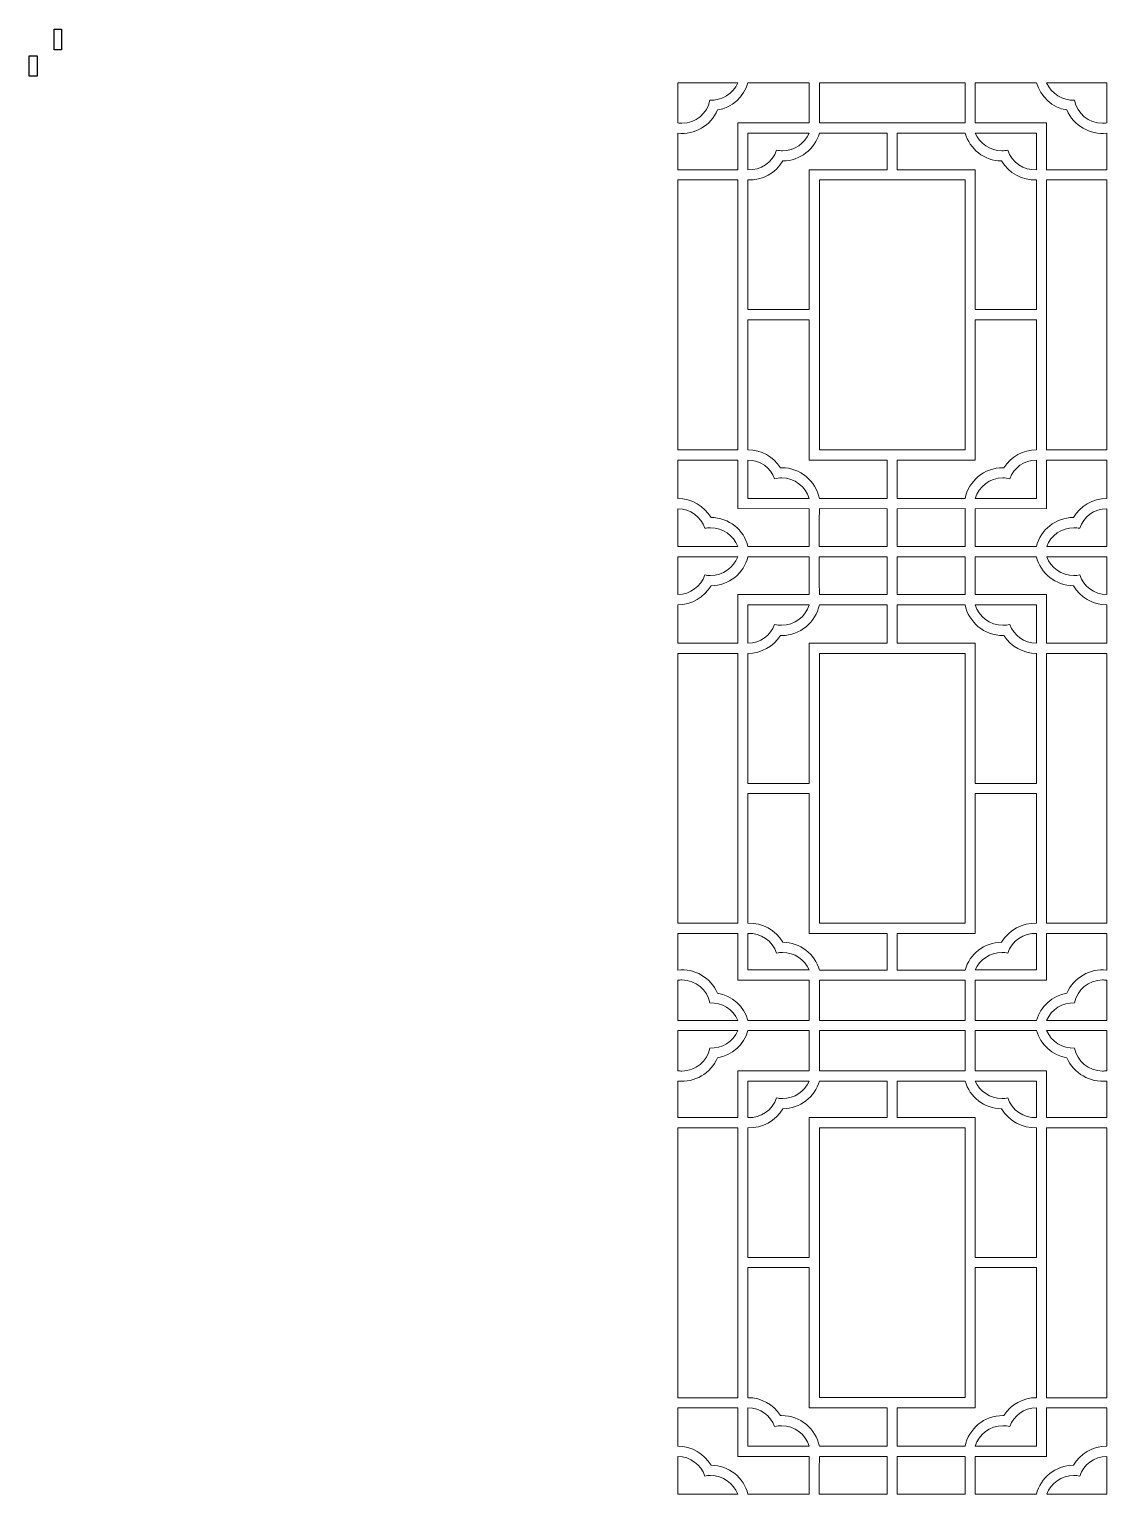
# Model space of a CAD drawing. Header units: centimetres. Extents: x 5 to 195, y -118 to 141.
import ezdxf

# ---------------------------------------------------------------- set-up
doc = ezdxf.new("R2010")
doc.units = ezdxf.units.CM
doc.header["$MEASUREMENT"] = 0
doc.header["$XCLIPFRAME"] = 0
doc.layers.add('layer 1', color=7, linetype='Continuous')
picture_1 = doc.add_image_def('image1.jpg', size_in_pixel=(2540, 5081))
picture_2 = doc.add_image_def('image2.jpg', size_in_pixel=(7114, 18707))

msp = doc.modelspace()

# ---------------------------------------------------------------- linework, layer by layer
at = {"layer": 'layer 1', "color": 231, "lineweight": 9}
for points, knots in [([(119.45046, 124.13424), (119.69431, 124.09766), (119.94393, 124.07873), (120.19794, 124.07873), (120.19794, 124.07873), (122.63554, 124.07873), (124.6663, 125.824), (125.10855, 128.13286), (125.10855, 128.13286), (127.19804, 128.03456), (129.22141, 129.26434), (130.0303, 131.20965), (130.0303, 131.20965), (130.0303, 131.20965), (119.44783, 131.21158), (119.44783, 131.21158), (119.44783, 131.21158), (119.44783, 131.21158), (119.45046, 124.13424), (119.45046, 124.13424)], [0, 0, 0, 0, 0.166666667, 0.166666667, 0.166666667, 0.166666667, 0.333333333, 0.333333333, 0.333333333, 0.333333333, 0.5, 0.5, 0.5, 0.5, 0.666666667, 0.666666667, 0.666666667, 0.666666667, 1, 1, 1, 1]), ([(142.61054, 124.12707), (142.61054, 124.12707), (130.02979, 124.12573), (130.02979, 124.12573), (130.02979, 124.12573), (130.02979, 124.12573), (130.03059, 115.88565), (130.03059, 115.88565), (130.03059, 115.88565), (130.03059, 115.88565), (119.45043, 115.88566), (119.45043, 115.88566), (119.45043, 115.88566), (119.45043, 115.88566), (119.451, 122.32632), (119.451, 122.32632), (119.451, 122.32632), (122.41106, 122.00244), (125.28154, 123.65663), (126.45718, 126.41735), (126.45718, 126.41735), (129.04826, 126.84263), (131.10375, 128.73353), (131.83062, 131.20991), (131.83062, 131.20991), (131.83062, 131.20991), (142.61053, 131.20924), (142.61053, 131.20924), (142.61053, 131.20924), (142.61053, 131.20924), (142.61054, 124.12707), (142.61054, 124.12707)], [0, 0, 0, 0, 0.111111111, 0.111111111, 0.111111111, 0.111111111, 0.222222222, 0.222222222, 0.222222222, 0.222222222, 0.333333333, 0.333333333, 0.333333333, 0.333333333, 0.444444444, 0.444444444, 0.444444444, 0.444444444, 0.555555556, 0.555555556, 0.555555556, 0.555555556, 0.666666667, 0.666666667, 0.666666667, 0.666666667, 0.777777778, 0.777777778, 0.777777778, 0.777777778, 1, 1, 1, 1]), ([(170.09879, 131.20937), (170.09879, 131.20937), (144.41049, 131.20959), (144.41049, 131.20959), (144.41049, 131.20959), (144.41049, 131.20959), (144.41049, 124.12707), (144.41049, 124.12707), (144.41049, 124.12707), (144.41049, 124.12707), (170.09879, 124.12707), (170.09879, 124.12707), (170.09879, 124.12707), (170.09879, 124.12707), (170.09879, 131.20937), (170.09879, 131.20937)], [0, 0, 0, 0, 0.2, 0.2, 0.2, 0.2, 0.4, 0.4, 0.4, 0.4, 0.6, 0.6, 0.6, 0.6, 1, 1, 1, 1]), ([(171.89874, 124.12707), (171.89874, 124.12707), (184.47949, 124.12573), (184.47949, 124.12573), (184.47949, 124.12573), (184.47949, 124.12573), (184.47869, 115.88565), (184.47869, 115.88565), (184.47869, 115.88565), (184.47869, 115.88565), (195.05885, 115.88566), (195.05885, 115.88566), (195.05885, 115.88566), (195.05885, 115.88566), (195.05828, 122.32632), (195.05828, 122.32632), (195.05828, 122.32632), (192.09822, 122.00244), (189.22774, 123.65663), (188.0521, 126.41735), (188.0521, 126.41735), (185.46102, 126.84263), (183.40553, 128.73353), (182.67866, 131.20991), (182.67866, 131.20991), (182.67866, 131.20991), (171.89875, 131.20924), (171.89875, 131.20924), (171.89875, 131.20924), (171.89875, 131.20924), (171.89874, 124.12707), (171.89874, 124.12707)], [0, 0, 0, 0, 0.111111111, 0.111111111, 0.111111111, 0.111111111, 0.222222222, 0.222222222, 0.222222222, 0.222222222, 0.333333333, 0.333333333, 0.333333333, 0.333333333, 0.444444444, 0.444444444, 0.444444444, 0.444444444, 0.555555556, 0.555555556, 0.555555556, 0.555555556, 0.666666667, 0.666666667, 0.666666667, 0.666666667, 0.777777778, 0.777777778, 0.777777778, 0.777777778, 1, 1, 1, 1]), ([(195.05882, 124.13424), (194.81497, 124.09766), (194.56535, 124.07873), (194.31134, 124.07873), (194.31134, 124.07873), (191.87374, 124.07873), (189.84298, 125.824), (189.40073, 128.13286), (189.40073, 128.13286), (187.31124, 128.03456), (185.28787, 129.26434), (184.47898, 131.20965), (184.47898, 131.20965), (184.47898, 131.20965), (195.06145, 131.21158), (195.06145, 131.21158), (195.06145, 131.21158), (195.06145, 131.21158), (195.05882, 124.13424), (195.05882, 124.13424)], [0, 0, 0, 0, 0.166666667, 0.166666667, 0.166666667, 0.166666667, 0.333333333, 0.333333333, 0.333333333, 0.333333333, 0.5, 0.5, 0.5, 0.5, 0.666666667, 0.666666667, 0.666666667, 0.666666667, 1, 1, 1, 1]), ([(156.35568, 122.32604), (156.35568, 122.32604), (144.4106, 122.32604), (144.4106, 122.32604), (144.4106, 122.32604), (143.59129, 119.52058), (141.05016, 117.465), (137.98733, 117.43543), (137.98733, 117.43543), (136.71436, 115.27281), (134.33584, 113.97828), (131.82975, 114.08568), (131.82975, 114.08568), (131.82975, 114.08568), (131.8298, 91.22747), (131.8298, 91.22747), (131.8298, 91.22747), (131.8298, 91.22747), (142.61051, 91.22743), (142.61051, 91.22743), (142.61051, 91.22743), (142.61051, 91.22743), (142.61065, 115.88581), (142.61065, 115.88581), (142.61065, 115.88581), (142.61065, 115.88581), (156.35555, 115.88567), (156.35555, 115.88567), (156.35555, 115.88567), (156.35555, 115.88567), (156.35568, 122.32604), (156.35568, 122.32604)], [0, 0, 0, 0, 0.111111111, 0.111111111, 0.111111111, 0.111111111, 0.222222222, 0.222222222, 0.222222222, 0.222222222, 0.333333333, 0.333333333, 0.333333333, 0.333333333, 0.444444444, 0.444444444, 0.444444444, 0.444444444, 0.555555556, 0.555555556, 0.555555556, 0.555555556, 0.666666667, 0.666666667, 0.666666667, 0.666666667, 0.777777778, 0.777777778, 0.777777778, 0.777777778, 1, 1, 1, 1]), ([(136.88241, 119.34302), (137.21727, 119.27229), (137.56449, 119.23508), (137.92036, 119.23508), (137.92036, 119.23508), (140.00525, 119.23508), (141.86032, 120.51148), (142.61059, 122.32562), (142.61059, 122.32562), (142.61059, 122.32562), (131.82977, 122.32564), (131.82977, 122.32564), (131.82977, 122.32564), (131.82977, 122.32564), (131.82979, 115.88567), (131.82979, 115.88567), (131.82979, 115.88567), (134.08965, 115.75442), (136.1856, 117.18337), (136.88241, 119.34302)], [0, 0, 0, 0, 0.166666667, 0.166666667, 0.166666667, 0.166666667, 0.333333333, 0.333333333, 0.333333333, 0.333333333, 0.5, 0.5, 0.5, 0.5, 0.666666667, 0.666666667, 0.666666667, 0.666666667, 1, 1, 1, 1]), ([(158.1536, 122.32604), (158.1536, 122.32604), (170.09868, 122.32604), (170.09868, 122.32604), (170.09868, 122.32604), (170.91799, 119.52058), (173.45912, 117.465), (176.52195, 117.43543), (176.52195, 117.43543), (177.79492, 115.27281), (180.17344, 113.97828), (182.67953, 114.08568), (182.67953, 114.08568), (182.67953, 114.08568), (182.67948, 91.22747), (182.67948, 91.22747), (182.67948, 91.22747), (182.67948, 91.22747), (171.89877, 91.22743), (171.89877, 91.22743), (171.89877, 91.22743), (171.89877, 91.22743), (171.89863, 115.88581), (171.89863, 115.88581), (171.89863, 115.88581), (171.89863, 115.88581), (158.15373, 115.88567), (158.15373, 115.88567), (158.15373, 115.88567), (158.15373, 115.88567), (158.1536, 122.32604), (158.1536, 122.32604)], [0, 0, 0, 0, 0.111111111, 0.111111111, 0.111111111, 0.111111111, 0.222222222, 0.222222222, 0.222222222, 0.222222222, 0.333333333, 0.333333333, 0.333333333, 0.333333333, 0.444444444, 0.444444444, 0.444444444, 0.444444444, 0.555555556, 0.555555556, 0.555555556, 0.555555556, 0.666666667, 0.666666667, 0.666666667, 0.666666667, 0.777777778, 0.777777778, 0.777777778, 0.777777778, 1, 1, 1, 1]), ([(177.62687, 119.34302), (177.29201, 119.27229), (176.94479, 119.23508), (176.58892, 119.23508), (176.58892, 119.23508), (174.50403, 119.23508), (172.64896, 120.51148), (171.89869, 122.32562), (171.89869, 122.32562), (171.89869, 122.32562), (182.67951, 122.32564), (182.67951, 122.32564), (182.67951, 122.32564), (182.67951, 122.32564), (182.67949, 115.88567), (182.67949, 115.88567), (182.67949, 115.88567), (180.41963, 115.75442), (178.32368, 117.18337), (177.62687, 119.34302)], [0, 0, 0, 0, 0.166666667, 0.166666667, 0.166666667, 0.166666667, 0.333333333, 0.333333333, 0.333333333, 0.333333333, 0.5, 0.5, 0.5, 0.5, 0.666666667, 0.666666667, 0.666666667, 0.666666667, 1, 1, 1, 1]), ([(119.45043, 114.08568), (119.45043, 114.08568), (119.45, 66.50892), (119.45, 66.50892), (119.45, 66.50892), (119.45, 66.50892), (130.03059, 66.50892), (130.03059, 66.50892), (130.03059, 66.50892), (130.03059, 66.50892), (130.03059, 114.08567), (130.03059, 114.08567), (130.03059, 114.08567), (130.03059, 114.08567), (119.45043, 114.08568), (119.45043, 114.08568)], [0, 0, 0, 0, 0.2, 0.2, 0.2, 0.2, 0.4, 0.4, 0.4, 0.4, 0.6, 0.6, 0.6, 0.6, 1, 1, 1, 1]), ([(170.0984, 66.50992), (170.0984, 66.50992), (170.0984, 114.08563), (170.0984, 114.08563), (170.0984, 114.08563), (170.0984, 114.08563), (144.41088, 114.08563), (144.41088, 114.08563), (144.41088, 114.08563), (144.41088, 114.08563), (144.41088, 66.50992), (144.41088, 66.50992), (144.41088, 66.50992), (144.41088, 66.50992), (170.0984, 66.50992), (170.0984, 66.50992)], [0, 0, 0, 0, 0.2, 0.2, 0.2, 0.2, 0.4, 0.4, 0.4, 0.4, 0.6, 0.6, 0.6, 0.6, 1, 1, 1, 1]), ([(195.05885, 114.08568), (195.05885, 114.08568), (195.05928, 66.50892), (195.05928, 66.50892), (195.05928, 66.50892), (195.05928, 66.50892), (184.47869, 66.50892), (184.47869, 66.50892), (184.47869, 66.50892), (184.47869, 66.50892), (184.47869, 114.08567), (184.47869, 114.08567), (184.47869, 114.08567), (184.47869, 114.08567), (195.05885, 114.08568), (195.05885, 114.08568)], [0, 0, 0, 0, 0.2, 0.2, 0.2, 0.2, 0.4, 0.4, 0.4, 0.4, 0.6, 0.6, 0.6, 0.6, 1, 1, 1, 1]), ([(156.35577, 57.93885), (156.35577, 57.93885), (144.41058, 57.93931), (144.41058, 57.93931), (144.41058, 57.93931), (143.77331, 61.03366), (141.03594, 63.36062), (137.75322, 63.36062), (137.75322, 63.36062), (137.69197, 63.36062), (137.6309, 63.3598), (137.57001, 63.35819), (137.57001, 63.35819), (136.30704, 65.34346), (134.18362, 66.50866), (131.82846, 66.50866), (131.82846, 66.50866), (131.82846, 66.50866), (131.82967, 89.42752), (131.82967, 89.42752), (131.82967, 89.42752), (131.82967, 89.42752), (142.61051, 89.42745), (142.61051, 89.42745), (142.61051, 89.42745), (142.61051, 89.42745), (142.61051, 64.70866), (142.61051, 64.70866), (142.61051, 64.70866), (142.61051, 64.70866), (156.3555, 64.70864), (156.3555, 64.70864), (156.3555, 64.70864), (156.3555, 64.70864), (156.35577, 57.93885), (156.35577, 57.93885)], [0, 0, 0, 0, 0.1, 0.1, 0.1, 0.1, 0.2, 0.2, 0.2, 0.2, 0.3, 0.3, 0.3, 0.3, 0.4, 0.4, 0.4, 0.4, 0.5, 0.5, 0.5, 0.5, 0.6, 0.6, 0.6, 0.6, 0.7, 0.7, 0.7, 0.7, 0.8, 0.8, 0.8, 0.8, 1, 1, 1, 1]), ([(158.15351, 57.93885), (158.15351, 57.93885), (170.0987, 57.93931), (170.0987, 57.93931), (170.0987, 57.93931), (170.73597, 61.03366), (173.47334, 63.36062), (176.75606, 63.36062), (176.75606, 63.36062), (176.81731, 63.36062), (176.87838, 63.3598), (176.93927, 63.35819), (176.93927, 63.35819), (178.20224, 65.34346), (180.32566, 66.50866), (182.68082, 66.50866), (182.68082, 66.50866), (182.68082, 66.50866), (182.67961, 89.42752), (182.67961, 89.42752), (182.67961, 89.42752), (182.67961, 89.42752), (171.89877, 89.42745), (171.89877, 89.42745), (171.89877, 89.42745), (171.89877, 89.42745), (171.89877, 64.70866), (171.89877, 64.70866), (171.89877, 64.70866), (171.89877, 64.70866), (158.15378, 64.70864), (158.15378, 64.70864), (158.15378, 64.70864), (158.15378, 64.70864), (158.15351, 57.93885), (158.15351, 57.93885)], [0, 0, 0, 0, 0.1, 0.1, 0.1, 0.1, 0.2, 0.2, 0.2, 0.2, 0.3, 0.3, 0.3, 0.3, 0.4, 0.4, 0.4, 0.4, 0.5, 0.5, 0.5, 0.5, 0.6, 0.6, 0.6, 0.6, 0.7, 0.7, 0.7, 0.7, 0.8, 0.8, 0.8, 0.8, 1, 1, 1, 1]), ([(125.31221, 54.58791), (128.47906, 54.54363), (131.12323, 52.43647), (131.82981, 49.47519), (131.82981, 49.47519), (131.82981, 49.47519), (142.61027, 49.4748), (142.61027, 49.4748), (142.61027, 49.4748), (142.61027, 49.4748), (142.61058, 56.13953), (142.61058, 56.13953), (142.61058, 56.13953), (142.61058, 56.13953), (130.03059, 56.1433), (130.03059, 56.1433), (130.03059, 56.1433), (130.03059, 56.1433), (130.03059, 64.71013), (130.03059, 64.71013), (130.03059, 64.71013), (130.03059, 64.71013), (119.45046, 64.71013), (119.45046, 64.71013), (119.45046, 64.71013), (119.45046, 64.71013), (119.45, 57.94038), (119.45, 57.94038), (119.45, 57.94038), (121.9468, 57.94038), (124.12968, 56.59413), (125.31221, 54.58791)], [0, 0, 0, 0, 0.111111111, 0.111111111, 0.111111111, 0.111111111, 0.222222222, 0.222222222, 0.222222222, 0.222222222, 0.333333333, 0.333333333, 0.333333333, 0.333333333, 0.444444444, 0.444444444, 0.444444444, 0.444444444, 0.555555556, 0.555555556, 0.555555556, 0.555555556, 0.666666667, 0.666666667, 0.666666667, 0.666666667, 0.777777778, 0.777777778, 0.777777778, 0.777777778, 1, 1, 1, 1]), ([(131.82846, 57.93884), (131.82846, 57.93884), (142.61055, 57.93931), (142.61055, 57.93931), (142.61055, 57.93931), (142.012, 60.03023), (140.03614, 61.56062), (137.75322, 61.56062), (137.75322, 61.56062), (137.33234, 61.56062), (136.92359, 61.50858), (136.53304, 61.4106), (136.53304, 61.4106), (135.83809, 63.33671), (133.99383, 64.71374), (131.82846, 64.71374), (131.82846, 64.71374), (131.82846, 64.71374), (131.82846, 57.93884), (131.82846, 57.93884)], [0, 0, 0, 0, 0.166666667, 0.166666667, 0.166666667, 0.166666667, 0.333333333, 0.333333333, 0.333333333, 0.333333333, 0.5, 0.5, 0.5, 0.5, 0.666666667, 0.666666667, 0.666666667, 0.666666667, 1, 1, 1, 1]), ([(189.19707, 54.58791), (186.03022, 54.54363), (183.38605, 52.43647), (182.67947, 49.47519), (182.67947, 49.47519), (182.67947, 49.47519), (171.89901, 49.4748), (171.89901, 49.4748), (171.89901, 49.4748), (171.89901, 49.4748), (171.8987, 56.13953), (171.8987, 56.13953), (171.8987, 56.13953), (171.8987, 56.13953), (184.47869, 56.1433), (184.47869, 56.1433), (184.47869, 56.1433), (184.47869, 56.1433), (184.47869, 64.71013), (184.47869, 64.71013), (184.47869, 64.71013), (184.47869, 64.71013), (195.05882, 64.71013), (195.05882, 64.71013), (195.05882, 64.71013), (195.05882, 64.71013), (195.05928, 57.94038), (195.05928, 57.94038), (195.05928, 57.94038), (192.56248, 57.94038), (190.3796, 56.59413), (189.19707, 54.58791)], [0, 0, 0, 0, 0.111111111, 0.111111111, 0.111111111, 0.111111111, 0.222222222, 0.222222222, 0.222222222, 0.222222222, 0.333333333, 0.333333333, 0.333333333, 0.333333333, 0.444444444, 0.444444444, 0.444444444, 0.444444444, 0.555555556, 0.555555556, 0.555555556, 0.555555556, 0.666666667, 0.666666667, 0.666666667, 0.666666667, 0.777777778, 0.777777778, 0.777777778, 0.777777778, 1, 1, 1, 1]), ([(182.68082, 57.93884), (182.68082, 57.93884), (171.89873, 57.93931), (171.89873, 57.93931), (171.89873, 57.93931), (172.49728, 60.03023), (174.47314, 61.56062), (176.75606, 61.56062), (176.75606, 61.56062), (177.17694, 61.56062), (177.58569, 61.50858), (177.97624, 61.4106), (177.97624, 61.4106), (178.67119, 63.33671), (180.51545, 64.71374), (182.68082, 64.71374), (182.68082, 64.71374), (182.68082, 64.71374), (182.68082, 57.93884), (182.68082, 57.93884)], [0, 0, 0, 0, 0.166666667, 0.166666667, 0.166666667, 0.166666667, 0.333333333, 0.333333333, 0.333333333, 0.333333333, 0.5, 0.5, 0.5, 0.5, 0.666666667, 0.666666667, 0.666666667, 0.666666667, 1, 1, 1, 1]), ([(124.20619, 52.68667), (123.55477, 54.69106), (121.6713, 56.14038), (119.45, 56.14038), (119.45, 56.14038), (119.45, 56.14038), (119.45043, 49.47448), (119.45043, 49.47448), (119.45043, 49.47448), (119.45043, 49.47448), (130.02762, 49.47636), (130.02762, 49.47636), (130.02762, 49.47636), (129.33992, 51.41606), (127.39032, 52.78859), (125.21525, 52.78859), (125.21525, 52.78859), (124.86962, 52.78859), (124.53212, 52.75348), (124.20619, 52.68667)], [0, 0, 0, 0, 0.166666667, 0.166666667, 0.166666667, 0.166666667, 0.333333333, 0.333333333, 0.333333333, 0.333333333, 0.5, 0.5, 0.5, 0.5, 0.666666667, 0.666666667, 0.666666667, 0.666666667, 1, 1, 1, 1]), ([(156.35576, 49.47551), (156.35576, 49.47551), (156.35579, 56.14016), (156.35579, 56.14016), (156.35579, 56.14016), (156.35579, 56.14016), (144.41059, 56.1433), (144.41059, 56.1433), (144.41059, 56.1433), (144.37822, 49.40616), (144.39427, 49.47551), (144.39427, 49.47551), (144.39427, 49.47551), (144.39427, 49.47551), (156.35576, 49.47551), (156.35576, 49.47551)], [0, 0, 0, 0, 0.2, 0.2, 0.2, 0.2, 0.4, 0.4, 0.4, 0.4, 0.6, 0.6, 0.6, 0.6, 1, 1, 1, 1]), ([(158.15339, 56.14016), (158.15339, 56.14016), (170.09869, 56.1433), (170.09869, 56.1433), (170.09869, 56.1433), (170.13106, 49.40616), (170.11501, 49.47551), (170.11501, 49.47551), (170.11501, 49.47551), (170.11501, 49.47551), (158.15312, 49.47551), (158.15312, 49.47551), (158.15312, 49.47551), (158.15312, 49.47551), (158.15339, 56.14016), (158.15339, 56.14016)], [0, 0, 0, 0, 0.2, 0.2, 0.2, 0.2, 0.4, 0.4, 0.4, 0.4, 0.6, 0.6, 0.6, 0.6, 1, 1, 1, 1]), ([(190.30309, 52.68667), (190.95451, 54.69106), (192.83798, 56.14038), (195.05928, 56.14038), (195.05928, 56.14038), (195.05928, 56.14038), (195.05885, 49.47448), (195.05885, 49.47448), (195.05885, 49.47448), (195.05885, 49.47448), (184.48166, 49.47636), (184.48166, 49.47636), (184.48166, 49.47636), (185.16936, 51.41606), (187.11896, 52.78859), (189.29403, 52.78859), (189.29403, 52.78859), (189.63966, 52.78859), (189.97716, 52.75348), (190.30309, 52.68667)], [0, 0, 0, 0, 0.166666667, 0.166666667, 0.166666667, 0.166666667, 0.333333333, 0.333333333, 0.333333333, 0.333333333, 0.5, 0.5, 0.5, 0.5, 0.666666667, 0.666666667, 0.666666667, 0.666666667, 1, 1, 1, 1]), ([(124.20619, 44.4607), (123.55477, 42.45631), (121.6713, 41.00699), (119.45, 41.00699), (119.45, 41.00699), (119.45, 41.00699), (119.45043, 47.67289), (119.45043, 47.67289), (119.45043, 47.67289), (119.45043, 47.67289), (130.02762, 47.67101), (130.02762, 47.67101), (130.02762, 47.67101), (129.33992, 45.73131), (127.39032, 44.35878), (125.21525, 44.35878), (125.21525, 44.35878), (124.86962, 44.35878), (124.53212, 44.39389), (124.20619, 44.4607)], [0, 0, 0, 0, 0.166666667, 0.166666667, 0.166666667, 0.166666667, 0.333333333, 0.333333333, 0.333333333, 0.333333333, 0.5, 0.5, 0.5, 0.5, 0.666666667, 0.666666667, 0.666666667, 0.666666667, 1, 1, 1, 1]), ([(125.31221, 42.55946), (128.47906, 42.60374), (131.12323, 44.7109), (131.82981, 47.67218), (131.82981, 47.67218), (131.82981, 47.67218), (142.61027, 47.67257), (142.61027, 47.67257), (142.61027, 47.67257), (142.61027, 47.67257), (142.61058, 41.00784), (142.61058, 41.00784), (142.61058, 41.00784), (142.61058, 41.00784), (130.03059, 41.00407), (130.03059, 41.00407), (130.03059, 41.00407), (130.03059, 41.00407), (130.03059, 32.43724), (130.03059, 32.43724), (130.03059, 32.43724), (130.03059, 32.43724), (119.45046, 32.43724), (119.45046, 32.43724), (119.45046, 32.43724), (119.45046, 32.43724), (119.45, 39.20699), (119.45, 39.20699), (119.45, 39.20699), (121.9468, 39.20699), (124.12968, 40.55324), (125.31221, 42.55946)], [0, 0, 0, 0, 0.111111111, 0.111111111, 0.111111111, 0.111111111, 0.222222222, 0.222222222, 0.222222222, 0.222222222, 0.333333333, 0.333333333, 0.333333333, 0.333333333, 0.444444444, 0.444444444, 0.444444444, 0.444444444, 0.555555556, 0.555555556, 0.555555556, 0.555555556, 0.666666667, 0.666666667, 0.666666667, 0.666666667, 0.777777778, 0.777777778, 0.777777778, 0.777777778, 1, 1, 1, 1]), ([(156.35589, 41.00721), (156.35589, 41.00721), (144.41059, 41.00407), (144.41059, 41.00407), (144.41059, 41.00407), (144.37822, 47.74121), (144.39427, 47.67186), (144.39427, 47.67186), (144.39427, 47.67186), (144.39427, 47.67186), (156.35616, 47.67186), (156.35616, 47.67186), (156.35616, 47.67186), (156.35616, 47.67186), (156.35589, 41.00721), (156.35589, 41.00721)], [0, 0, 0, 0, 0.2, 0.2, 0.2, 0.2, 0.4, 0.4, 0.4, 0.4, 0.6, 0.6, 0.6, 0.6, 1, 1, 1, 1]), ([(158.15352, 47.67186), (158.15352, 47.67186), (158.15349, 41.00721), (158.15349, 41.00721), (158.15349, 41.00721), (158.15349, 41.00721), (170.09869, 41.00407), (170.09869, 41.00407), (170.09869, 41.00407), (170.13106, 47.74121), (170.11501, 47.67186), (170.11501, 47.67186), (170.11501, 47.67186), (170.11501, 47.67186), (158.15352, 47.67186), (158.15352, 47.67186)], [0, 0, 0, 0, 0.2, 0.2, 0.2, 0.2, 0.4, 0.4, 0.4, 0.4, 0.6, 0.6, 0.6, 0.6, 1, 1, 1, 1]), ([(189.19707, 42.55946), (186.03022, 42.60374), (183.38605, 44.7109), (182.67947, 47.67218), (182.67947, 47.67218), (182.67947, 47.67218), (171.89901, 47.67257), (171.89901, 47.67257), (171.89901, 47.67257), (171.89901, 47.67257), (171.8987, 41.00784), (171.8987, 41.00784), (171.8987, 41.00784), (171.8987, 41.00784), (184.47869, 41.00407), (184.47869, 41.00407), (184.47869, 41.00407), (184.47869, 41.00407), (184.47869, 32.43724), (184.47869, 32.43724), (184.47869, 32.43724), (184.47869, 32.43724), (195.05882, 32.43724), (195.05882, 32.43724), (195.05882, 32.43724), (195.05882, 32.43724), (195.05928, 39.20699), (195.05928, 39.20699), (195.05928, 39.20699), (192.56248, 39.20699), (190.3796, 40.55324), (189.19707, 42.55946)], [0, 0, 0, 0, 0.111111111, 0.111111111, 0.111111111, 0.111111111, 0.222222222, 0.222222222, 0.222222222, 0.222222222, 0.333333333, 0.333333333, 0.333333333, 0.333333333, 0.444444444, 0.444444444, 0.444444444, 0.444444444, 0.555555556, 0.555555556, 0.555555556, 0.555555556, 0.666666667, 0.666666667, 0.666666667, 0.666666667, 0.777777778, 0.777777778, 0.777777778, 0.777777778, 1, 1, 1, 1]), ([(190.30309, 44.4607), (190.95451, 42.45631), (192.83798, 41.00699), (195.05928, 41.00699), (195.05928, 41.00699), (195.05928, 41.00699), (195.05885, 47.67289), (195.05885, 47.67289), (195.05885, 47.67289), (195.05885, 47.67289), (184.48166, 47.67101), (184.48166, 47.67101), (184.48166, 47.67101), (185.16936, 45.73131), (187.11896, 44.35878), (189.29403, 44.35878), (189.29403, 44.35878), (189.63966, 44.35878), (189.97716, 44.39389), (190.30309, 44.4607)], [0, 0, 0, 0, 0.166666667, 0.166666667, 0.166666667, 0.166666667, 0.333333333, 0.333333333, 0.333333333, 0.333333333, 0.5, 0.5, 0.5, 0.5, 0.666666667, 0.666666667, 0.666666667, 0.666666667, 1, 1, 1, 1]), ([(131.82846, 39.20853), (131.82846, 39.20853), (142.61055, 39.20806), (142.61055, 39.20806), (142.61055, 39.20806), (142.012, 37.11714), (140.03614, 35.58675), (137.75322, 35.58675), (137.75322, 35.58675), (137.33234, 35.58675), (136.92359, 35.63879), (136.53304, 35.73677), (136.53304, 35.73677), (135.83809, 33.81066), (133.99383, 32.43363), (131.82846, 32.43363), (131.82846, 32.43363), (131.82846, 32.43363), (131.82846, 39.20853), (131.82846, 39.20853)], [0, 0, 0, 0, 0.166666667, 0.166666667, 0.166666667, 0.166666667, 0.333333333, 0.333333333, 0.333333333, 0.333333333, 0.5, 0.5, 0.5, 0.5, 0.666666667, 0.666666667, 0.666666667, 0.666666667, 1, 1, 1, 1]), ([(156.35577, 39.20852), (156.35577, 39.20852), (144.41058, 39.20806), (144.41058, 39.20806), (144.41058, 39.20806), (143.77331, 36.11371), (141.03594, 33.78675), (137.75322, 33.78675), (137.75322, 33.78675), (137.69197, 33.78675), (137.6309, 33.78757), (137.57001, 33.78918), (137.57001, 33.78918), (136.30704, 31.80391), (134.18362, 30.63871), (131.82846, 30.63871), (131.82846, 30.63871), (131.82846, 30.63871), (131.82967, 7.71985), (131.82967, 7.71985), (131.82967, 7.71985), (131.82967, 7.71985), (142.61051, 7.71992), (142.61051, 7.71992), (142.61051, 7.71992), (142.61051, 7.71992), (142.61051, 32.43871), (142.61051, 32.43871), (142.61051, 32.43871), (142.61051, 32.43871), (156.3555, 32.43873), (156.3555, 32.43873), (156.3555, 32.43873), (156.3555, 32.43873), (156.35577, 39.20852), (156.35577, 39.20852)], [0, 0, 0, 0, 0.1, 0.1, 0.1, 0.1, 0.2, 0.2, 0.2, 0.2, 0.3, 0.3, 0.3, 0.3, 0.4, 0.4, 0.4, 0.4, 0.5, 0.5, 0.5, 0.5, 0.6, 0.6, 0.6, 0.6, 0.7, 0.7, 0.7, 0.7, 0.8, 0.8, 0.8, 0.8, 1, 1, 1, 1]), ([(158.15351, 39.20852), (158.15351, 39.20852), (170.0987, 39.20806), (170.0987, 39.20806), (170.0987, 39.20806), (170.73597, 36.11371), (173.47334, 33.78675), (176.75606, 33.78675), (176.75606, 33.78675), (176.81731, 33.78675), (176.87838, 33.78757), (176.93927, 33.78918), (176.93927, 33.78918), (178.20224, 31.80391), (180.32566, 30.63871), (182.68082, 30.63871), (182.68082, 30.63871), (182.68082, 30.63871), (182.67961, 7.71985), (182.67961, 7.71985), (182.67961, 7.71985), (182.67961, 7.71985), (171.89877, 7.71992), (171.89877, 7.71992), (171.89877, 7.71992), (171.89877, 7.71992), (171.89877, 32.43871), (171.89877, 32.43871), (171.89877, 32.43871), (171.89877, 32.43871), (158.15378, 32.43873), (158.15378, 32.43873), (158.15378, 32.43873), (158.15378, 32.43873), (158.15351, 39.20852), (158.15351, 39.20852)], [0, 0, 0, 0, 0.1, 0.1, 0.1, 0.1, 0.2, 0.2, 0.2, 0.2, 0.3, 0.3, 0.3, 0.3, 0.4, 0.4, 0.4, 0.4, 0.5, 0.5, 0.5, 0.5, 0.6, 0.6, 0.6, 0.6, 0.7, 0.7, 0.7, 0.7, 0.8, 0.8, 0.8, 0.8, 1, 1, 1, 1]), ([(182.68082, 39.20853), (182.68082, 39.20853), (171.89873, 39.20806), (171.89873, 39.20806), (171.89873, 39.20806), (172.49728, 37.11714), (174.47314, 35.58675), (176.75606, 35.58675), (176.75606, 35.58675), (177.17694, 35.58675), (177.58569, 35.63879), (177.97624, 35.73677), (177.97624, 35.73677), (178.67119, 33.81066), (180.51545, 32.43363), (182.68082, 32.43363), (182.68082, 32.43363), (182.68082, 32.43363), (182.68082, 39.20853), (182.68082, 39.20853)], [0, 0, 0, 0, 0.166666667, 0.166666667, 0.166666667, 0.166666667, 0.333333333, 0.333333333, 0.333333333, 0.333333333, 0.5, 0.5, 0.5, 0.5, 0.666666667, 0.666666667, 0.666666667, 0.666666667, 1, 1, 1, 1]), ([(119.45043, -16.93831), (119.45043, -16.93831), (119.45, 30.63845), (119.45, 30.63845), (119.45, 30.63845), (119.45, 30.63845), (130.03059, 30.63845), (130.03059, 30.63845), (130.03059, 30.63845), (130.03059, 30.63845), (130.03059, -16.9383), (130.03059, -16.9383), (130.03059, -16.9383), (130.03059, -16.9383), (119.45043, -16.93831), (119.45043, -16.93831)], [0, 0, 0, 0, 0.2, 0.2, 0.2, 0.2, 0.4, 0.4, 0.4, 0.4, 0.6, 0.6, 0.6, 0.6, 1, 1, 1, 1]), ([(144.41088, 30.63745), (144.41088, 30.63745), (144.41088, -16.93826), (144.41088, -16.93826), (144.41088, -16.93826), (144.41088, -16.93826), (170.0984, -16.93826), (170.0984, -16.93826), (170.0984, -16.93826), (170.0984, -16.93826), (170.0984, 30.63745), (170.0984, 30.63745), (170.0984, 30.63745), (170.0984, 30.63745), (144.41088, 30.63745), (144.41088, 30.63745)], [0, 0, 0, 0, 0.2, 0.2, 0.2, 0.2, 0.4, 0.4, 0.4, 0.4, 0.6, 0.6, 0.6, 0.6, 1, 1, 1, 1]), ([(195.05885, -16.93831), (195.05885, -16.93831), (195.05928, 30.63845), (195.05928, 30.63845), (195.05928, 30.63845), (195.05928, 30.63845), (184.47869, 30.63845), (184.47869, 30.63845), (184.47869, 30.63845), (184.47869, 30.63845), (184.47869, -16.9383), (184.47869, -16.9383), (184.47869, -16.9383), (184.47869, -16.9383), (195.05885, -16.93831), (195.05885, -16.93831)], [0, 0, 0, 0, 0.2, 0.2, 0.2, 0.2, 0.4, 0.4, 0.4, 0.4, 0.6, 0.6, 0.6, 0.6, 1, 1, 1, 1]), ([(156.35568, -25.17867), (156.35568, -25.17867), (144.4106, -25.17867), (144.4106, -25.17867), (144.4106, -25.17867), (143.59129, -22.37321), (141.05016, -20.31763), (137.98733, -20.28806), (137.98733, -20.28806), (136.71436, -18.12544), (134.33584, -16.83091), (131.82975, -16.93831), (131.82975, -16.93831), (131.82975, -16.93831), (131.8298, 5.9199), (131.8298, 5.9199), (131.8298, 5.9199), (131.8298, 5.9199), (142.61051, 5.91994), (142.61051, 5.91994), (142.61051, 5.91994), (142.61051, 5.91994), (142.61065, -18.73844), (142.61065, -18.73844), (142.61065, -18.73844), (142.61065, -18.73844), (156.35555, -18.7383), (156.35555, -18.7383), (156.35555, -18.7383), (156.35555, -18.7383), (156.35568, -25.17867), (156.35568, -25.17867)], [0, 0, 0, 0, 0.111111111, 0.111111111, 0.111111111, 0.111111111, 0.222222222, 0.222222222, 0.222222222, 0.222222222, 0.333333333, 0.333333333, 0.333333333, 0.333333333, 0.444444444, 0.444444444, 0.444444444, 0.444444444, 0.555555556, 0.555555556, 0.555555556, 0.555555556, 0.666666667, 0.666666667, 0.666666667, 0.666666667, 0.777777778, 0.777777778, 0.777777778, 0.777777778, 1, 1, 1, 1]), ([(158.1536, -25.17867), (158.1536, -25.17867), (170.09868, -25.17867), (170.09868, -25.17867), (170.09868, -25.17867), (170.91799, -22.37321), (173.45912, -20.31763), (176.52195, -20.28806), (176.52195, -20.28806), (177.79492, -18.12544), (180.17344, -16.83091), (182.67953, -16.93831), (182.67953, -16.93831), (182.67953, -16.93831), (182.67948, 5.9199), (182.67948, 5.9199), (182.67948, 5.9199), (182.67948, 5.9199), (171.89877, 5.91994), (171.89877, 5.91994), (171.89877, 5.91994), (171.89877, 5.91994), (171.89863, -18.73844), (171.89863, -18.73844), (171.89863, -18.73844), (171.89863, -18.73844), (158.15373, -18.7383), (158.15373, -18.7383), (158.15373, -18.7383), (158.15373, -18.7383), (158.1536, -25.17867), (158.1536, -25.17867)], [0, 0, 0, 0, 0.111111111, 0.111111111, 0.111111111, 0.111111111, 0.222222222, 0.222222222, 0.222222222, 0.222222222, 0.333333333, 0.333333333, 0.333333333, 0.333333333, 0.444444444, 0.444444444, 0.444444444, 0.444444444, 0.555555556, 0.555555556, 0.555555556, 0.555555556, 0.666666667, 0.666666667, 0.666666667, 0.666666667, 0.777777778, 0.777777778, 0.777777778, 0.777777778, 1, 1, 1, 1]), ([(142.61054, -26.9797), (142.61054, -26.9797), (130.02979, -26.97836), (130.02979, -26.97836), (130.02979, -26.97836), (130.02979, -26.97836), (130.03059, -18.73828), (130.03059, -18.73828), (130.03059, -18.73828), (130.03059, -18.73828), (119.45043, -18.73829), (119.45043, -18.73829), (119.45043, -18.73829), (119.45043, -18.73829), (119.451, -25.17895), (119.451, -25.17895), (119.451, -25.17895), (122.41106, -24.85507), (125.28154, -26.50926), (126.45718, -29.26998), (126.45718, -29.26998), (129.04826, -29.69526), (131.10375, -31.58616), (131.83062, -34.06254), (131.83062, -34.06254), (131.83062, -34.06254), (142.61053, -34.06187), (142.61053, -34.06187), (142.61053, -34.06187), (142.61053, -34.06187), (142.61054, -26.9797), (142.61054, -26.9797)], [0, 0, 0, 0, 0.111111111, 0.111111111, 0.111111111, 0.111111111, 0.222222222, 0.222222222, 0.222222222, 0.222222222, 0.333333333, 0.333333333, 0.333333333, 0.333333333, 0.444444444, 0.444444444, 0.444444444, 0.444444444, 0.555555556, 0.555555556, 0.555555556, 0.555555556, 0.666666667, 0.666666667, 0.666666667, 0.666666667, 0.777777778, 0.777777778, 0.777777778, 0.777777778, 1, 1, 1, 1]), ([(136.88241, -22.19565), (137.21727, -22.12492), (137.56449, -22.08771), (137.92036, -22.08771), (137.92036, -22.08771), (140.00525, -22.08771), (141.86032, -23.36411), (142.61059, -25.17825), (142.61059, -25.17825), (142.61059, -25.17825), (131.82977, -25.17827), (131.82977, -25.17827), (131.82977, -25.17827), (131.82977, -25.17827), (131.82979, -18.7383), (131.82979, -18.7383), (131.82979, -18.7383), (134.08965, -18.60705), (136.1856, -20.036), (136.88241, -22.19565)], [0, 0, 0, 0, 0.166666667, 0.166666667, 0.166666667, 0.166666667, 0.333333333, 0.333333333, 0.333333333, 0.333333333, 0.5, 0.5, 0.5, 0.5, 0.666666667, 0.666666667, 0.666666667, 0.666666667, 1, 1, 1, 1]), ([(177.62687, -22.19565), (177.29201, -22.12492), (176.94479, -22.08771), (176.58892, -22.08771), (176.58892, -22.08771), (174.50403, -22.08771), (172.64896, -23.36411), (171.89869, -25.17825), (171.89869, -25.17825), (171.89869, -25.17825), (182.67951, -25.17827), (182.67951, -25.17827), (182.67951, -25.17827), (182.67951, -25.17827), (182.67949, -18.7383), (182.67949, -18.7383), (182.67949, -18.7383), (180.41963, -18.60705), (178.32368, -20.036), (177.62687, -22.19565)], [0, 0, 0, 0, 0.166666667, 0.166666667, 0.166666667, 0.166666667, 0.333333333, 0.333333333, 0.333333333, 0.333333333, 0.5, 0.5, 0.5, 0.5, 0.666666667, 0.666666667, 0.666666667, 0.666666667, 1, 1, 1, 1]), ([(171.89874, -26.9797), (171.89874, -26.9797), (184.47949, -26.97836), (184.47949, -26.97836), (184.47949, -26.97836), (184.47949, -26.97836), (184.47869, -18.73828), (184.47869, -18.73828), (184.47869, -18.73828), (184.47869, -18.73828), (195.05885, -18.73829), (195.05885, -18.73829), (195.05885, -18.73829), (195.05885, -18.73829), (195.05828, -25.17895), (195.05828, -25.17895), (195.05828, -25.17895), (192.09822, -24.85507), (189.22774, -26.50926), (188.0521, -29.26998), (188.0521, -29.26998), (185.46102, -29.69526), (183.40553, -31.58616), (182.67866, -34.06254), (182.67866, -34.06254), (182.67866, -34.06254), (171.89875, -34.06187), (171.89875, -34.06187), (171.89875, -34.06187), (171.89875, -34.06187), (171.89874, -26.9797), (171.89874, -26.9797)], [0, 0, 0, 0, 0.111111111, 0.111111111, 0.111111111, 0.111111111, 0.222222222, 0.222222222, 0.222222222, 0.222222222, 0.333333333, 0.333333333, 0.333333333, 0.333333333, 0.444444444, 0.444444444, 0.444444444, 0.444444444, 0.555555556, 0.555555556, 0.555555556, 0.555555556, 0.666666667, 0.666666667, 0.666666667, 0.666666667, 0.777777778, 0.777777778, 0.777777778, 0.777777778, 1, 1, 1, 1]), ([(119.45046, -26.98687), (119.69431, -26.95029), (119.94393, -26.93136), (120.19794, -26.93136), (120.19794, -26.93136), (122.63554, -26.93136), (124.6663, -28.67663), (125.10855, -30.98549), (125.10855, -30.98549), (127.19804, -30.88719), (129.22141, -32.11697), (130.0303, -34.06228), (130.0303, -34.06228), (130.0303, -34.06228), (119.44783, -34.06421), (119.44783, -34.06421), (119.44783, -34.06421), (119.44783, -34.06421), (119.45046, -26.98687), (119.45046, -26.98687)], [0, 0, 0, 0, 0.166666667, 0.166666667, 0.166666667, 0.166666667, 0.333333333, 0.333333333, 0.333333333, 0.333333333, 0.5, 0.5, 0.5, 0.5, 0.666666667, 0.666666667, 0.666666667, 0.666666667, 1, 1, 1, 1]), ([(144.41049, -34.062), (144.41049, -34.062), (170.09879, -34.06222), (170.09879, -34.06222), (170.09879, -34.06222), (170.09879, -34.06222), (170.09879, -26.9797), (170.09879, -26.9797), (170.09879, -26.9797), (170.09879, -26.9797), (144.41049, -26.9797), (144.41049, -26.9797), (144.41049, -26.9797), (144.41049, -26.9797), (144.41049, -34.062), (144.41049, -34.062)], [0, 0, 0, 0, 0.2, 0.2, 0.2, 0.2, 0.4, 0.4, 0.4, 0.4, 0.6, 0.6, 0.6, 0.6, 1, 1, 1, 1]), ([(195.05882, -26.98687), (194.81497, -26.95029), (194.56535, -26.93136), (194.31134, -26.93136), (194.31134, -26.93136), (191.87374, -26.93136), (189.84298, -28.67663), (189.40073, -30.98549), (189.40073, -30.98549), (187.31124, -30.88719), (185.28787, -32.11697), (184.47898, -34.06228), (184.47898, -34.06228), (184.47898, -34.06228), (195.06145, -34.06421), (195.06145, -34.06421), (195.06145, -34.06421), (195.06145, -34.06421), (195.05882, -26.98687), (195.05882, -26.98687)], [0, 0, 0, 0, 0.166666667, 0.166666667, 0.166666667, 0.166666667, 0.333333333, 0.333333333, 0.333333333, 0.333333333, 0.5, 0.5, 0.5, 0.5, 0.666666667, 0.666666667, 0.666666667, 0.666666667, 1, 1, 1, 1]), ([(119.45045, -42.93889), (119.6943, -42.97547), (119.94392, -42.9944), (120.19793, -42.9944), (120.19793, -42.9944), (122.63553, -42.9944), (124.66629, -41.24913), (125.10854, -38.94027), (125.10854, -38.94027), (127.19803, -39.03857), (129.2214, -37.80879), (130.03029, -35.86348), (130.03029, -35.86348), (130.03029, -35.86348), (119.44782, -35.86155), (119.44782, -35.86155), (119.44782, -35.86155), (119.44782, -35.86155), (119.45045, -42.93889), (119.45045, -42.93889)], [0, 0, 0, 0, 0.166666667, 0.166666667, 0.166666667, 0.166666667, 0.333333333, 0.333333333, 0.333333333, 0.333333333, 0.5, 0.5, 0.5, 0.5, 0.666666667, 0.666666667, 0.666666667, 0.666666667, 1, 1, 1, 1]), ([(142.61053, -42.94606), (142.61053, -42.94606), (130.02978, -42.9474), (130.02978, -42.9474), (130.02978, -42.9474), (130.02978, -42.9474), (130.03058, -51.18748), (130.03058, -51.18748), (130.03058, -51.18748), (130.03058, -51.18748), (119.45042, -51.18747), (119.45042, -51.18747), (119.45042, -51.18747), (119.45042, -51.18747), (119.45099, -44.74681), (119.45099, -44.74681), (119.45099, -44.74681), (122.41105, -45.07069), (125.28153, -43.4165), (126.45717, -40.65578), (126.45717, -40.65578), (129.04825, -40.2305), (131.10374, -38.3396), (131.83061, -35.86322), (131.83061, -35.86322), (131.83061, -35.86322), (142.61052, -35.86389), (142.61052, -35.86389), (142.61052, -35.86389), (142.61052, -35.86389), (142.61053, -42.94606), (142.61053, -42.94606)], [0, 0, 0, 0, 0.111111111, 0.111111111, 0.111111111, 0.111111111, 0.222222222, 0.222222222, 0.222222222, 0.222222222, 0.333333333, 0.333333333, 0.333333333, 0.333333333, 0.444444444, 0.444444444, 0.444444444, 0.444444444, 0.555555556, 0.555555556, 0.555555556, 0.555555556, 0.666666667, 0.666666667, 0.666666667, 0.666666667, 0.777777778, 0.777777778, 0.777777778, 0.777777778, 1, 1, 1, 1]), ([(170.09878, -35.86376), (170.09878, -35.86376), (144.41048, -35.86354), (144.41048, -35.86354), (144.41048, -35.86354), (144.41048, -35.86354), (144.41048, -42.94606), (144.41048, -42.94606), (144.41048, -42.94606), (144.41048, -42.94606), (170.09878, -42.94606), (170.09878, -42.94606), (170.09878, -42.94606), (170.09878, -42.94606), (170.09878, -35.86376), (170.09878, -35.86376)], [0, 0, 0, 0, 0.2, 0.2, 0.2, 0.2, 0.4, 0.4, 0.4, 0.4, 0.6, 0.6, 0.6, 0.6, 1, 1, 1, 1]), ([(171.89873, -42.94606), (171.89873, -42.94606), (184.47948, -42.9474), (184.47948, -42.9474), (184.47948, -42.9474), (184.47948, -42.9474), (184.47868, -51.18748), (184.47868, -51.18748), (184.47868, -51.18748), (184.47868, -51.18748), (195.05884, -51.18747), (195.05884, -51.18747), (195.05884, -51.18747), (195.05884, -51.18747), (195.05827, -44.74681), (195.05827, -44.74681), (195.05827, -44.74681), (192.09821, -45.07069), (189.22773, -43.4165), (188.05209, -40.65578), (188.05209, -40.65578), (185.46101, -40.2305), (183.40552, -38.3396), (182.67865, -35.86322), (182.67865, -35.86322), (182.67865, -35.86322), (171.89874, -35.86389), (171.89874, -35.86389), (171.89874, -35.86389), (171.89874, -35.86389), (171.89873, -42.94606), (171.89873, -42.94606)], [0, 0, 0, 0, 0.111111111, 0.111111111, 0.111111111, 0.111111111, 0.222222222, 0.222222222, 0.222222222, 0.222222222, 0.333333333, 0.333333333, 0.333333333, 0.333333333, 0.444444444, 0.444444444, 0.444444444, 0.444444444, 0.555555556, 0.555555556, 0.555555556, 0.555555556, 0.666666667, 0.666666667, 0.666666667, 0.666666667, 0.777777778, 0.777777778, 0.777777778, 0.777777778, 1, 1, 1, 1]), ([(195.05881, -42.93889), (194.81496, -42.97547), (194.56534, -42.9944), (194.31133, -42.9944), (194.31133, -42.9944), (191.87373, -42.9944), (189.84297, -41.24913), (189.40072, -38.94027), (189.40072, -38.94027), (187.31123, -39.03857), (185.28786, -37.80879), (184.47897, -35.86348), (184.47897, -35.86348), (184.47897, -35.86348), (195.06144, -35.86155), (195.06144, -35.86155), (195.06144, -35.86155), (195.06144, -35.86155), (195.05881, -42.93889), (195.05881, -42.93889)], [0, 0, 0, 0, 0.166666667, 0.166666667, 0.166666667, 0.166666667, 0.333333333, 0.333333333, 0.333333333, 0.333333333, 0.5, 0.5, 0.5, 0.5, 0.666666667, 0.666666667, 0.666666667, 0.666666667, 1, 1, 1, 1]), ([(156.35567, -44.74709), (156.35567, -44.74709), (144.41059, -44.74709), (144.41059, -44.74709), (144.41059, -44.74709), (143.59128, -47.55255), (141.05015, -49.60813), (137.98732, -49.6377), (137.98732, -49.6377), (136.71435, -51.80032), (134.33583, -53.09485), (131.82974, -52.98745), (131.82974, -52.98745), (131.82974, -52.98745), (131.82979, -75.84566), (131.82979, -75.84566), (131.82979, -75.84566), (131.82979, -75.84566), (142.6105, -75.8457), (142.6105, -75.8457), (142.6105, -75.8457), (142.6105, -75.8457), (142.61064, -51.18732), (142.61064, -51.18732), (142.61064, -51.18732), (142.61064, -51.18732), (156.35554, -51.18746), (156.35554, -51.18746), (156.35554, -51.18746), (156.35554, -51.18746), (156.35567, -44.74709), (156.35567, -44.74709)], [0, 0, 0, 0, 0.111111111, 0.111111111, 0.111111111, 0.111111111, 0.222222222, 0.222222222, 0.222222222, 0.222222222, 0.333333333, 0.333333333, 0.333333333, 0.333333333, 0.444444444, 0.444444444, 0.444444444, 0.444444444, 0.555555556, 0.555555556, 0.555555556, 0.555555556, 0.666666667, 0.666666667, 0.666666667, 0.666666667, 0.777777778, 0.777777778, 0.777777778, 0.777777778, 1, 1, 1, 1]), ([(136.8824, -47.73011), (137.21726, -47.80084), (137.56448, -47.83805), (137.92035, -47.83805), (137.92035, -47.83805), (140.00524, -47.83805), (141.86031, -46.56165), (142.61058, -44.74751), (142.61058, -44.74751), (142.61058, -44.74751), (131.82976, -44.74749), (131.82976, -44.74749), (131.82976, -44.74749), (131.82976, -44.74749), (131.82978, -51.18746), (131.82978, -51.18746), (131.82978, -51.18746), (134.08964, -51.31871), (136.18559, -49.88976), (136.8824, -47.73011)], [0, 0, 0, 0, 0.166666667, 0.166666667, 0.166666667, 0.166666667, 0.333333333, 0.333333333, 0.333333333, 0.333333333, 0.5, 0.5, 0.5, 0.5, 0.666666667, 0.666666667, 0.666666667, 0.666666667, 1, 1, 1, 1]), ([(158.15359, -44.74709), (158.15359, -44.74709), (170.09867, -44.74709), (170.09867, -44.74709), (170.09867, -44.74709), (170.91798, -47.55255), (173.45911, -49.60813), (176.52194, -49.6377), (176.52194, -49.6377), (177.79491, -51.80032), (180.17343, -53.09485), (182.67952, -52.98745), (182.67952, -52.98745), (182.67952, -52.98745), (182.67947, -75.84566), (182.67947, -75.84566), (182.67947, -75.84566), (182.67947, -75.84566), (171.89876, -75.8457), (171.89876, -75.8457), (171.89876, -75.8457), (171.89876, -75.8457), (171.89862, -51.18732), (171.89862, -51.18732), (171.89862, -51.18732), (171.89862, -51.18732), (158.15372, -51.18746), (158.15372, -51.18746), (158.15372, -51.18746), (158.15372, -51.18746), (158.15359, -44.74709), (158.15359, -44.74709)], [0, 0, 0, 0, 0.111111111, 0.111111111, 0.111111111, 0.111111111, 0.222222222, 0.222222222, 0.222222222, 0.222222222, 0.333333333, 0.333333333, 0.333333333, 0.333333333, 0.444444444, 0.444444444, 0.444444444, 0.444444444, 0.555555556, 0.555555556, 0.555555556, 0.555555556, 0.666666667, 0.666666667, 0.666666667, 0.666666667, 0.777777778, 0.777777778, 0.777777778, 0.777777778, 1, 1, 1, 1]), ([(177.62686, -47.73011), (177.292, -47.80084), (176.94478, -47.83805), (176.58891, -47.83805), (176.58891, -47.83805), (174.50402, -47.83805), (172.64895, -46.56165), (171.89868, -44.74751), (171.89868, -44.74751), (171.89868, -44.74751), (182.6795, -44.74749), (182.6795, -44.74749), (182.6795, -44.74749), (182.6795, -44.74749), (182.67948, -51.18746), (182.67948, -51.18746), (182.67948, -51.18746), (180.41962, -51.31871), (178.32367, -49.88976), (177.62686, -47.73011)], [0, 0, 0, 0, 0.166666667, 0.166666667, 0.166666667, 0.166666667, 0.333333333, 0.333333333, 0.333333333, 0.333333333, 0.5, 0.5, 0.5, 0.5, 0.666666667, 0.666666667, 0.666666667, 0.666666667, 1, 1, 1, 1]), ([(119.45042, -52.98745), (119.45042, -52.98745), (119.44999, -100.56421), (119.44999, -100.56421), (119.44999, -100.56421), (119.44999, -100.56421), (130.03058, -100.56421), (130.03058, -100.56421), (130.03058, -100.56421), (130.03058, -100.56421), (130.03058, -52.98746), (130.03058, -52.98746), (130.03058, -52.98746), (130.03058, -52.98746), (119.45042, -52.98745), (119.45042, -52.98745)], [0, 0, 0, 0, 0.2, 0.2, 0.2, 0.2, 0.4, 0.4, 0.4, 0.4, 0.6, 0.6, 0.6, 0.6, 1, 1, 1, 1]), ([(170.09839, -100.56321), (170.09839, -100.56321), (170.09839, -52.9875), (170.09839, -52.9875), (170.09839, -52.9875), (170.09839, -52.9875), (144.41087, -52.9875), (144.41087, -52.9875), (144.41087, -52.9875), (144.41087, -52.9875), (144.41087, -100.56321), (144.41087, -100.56321), (144.41087, -100.56321), (144.41087, -100.56321), (170.09839, -100.56321), (170.09839, -100.56321)], [0, 0, 0, 0, 0.2, 0.2, 0.2, 0.2, 0.4, 0.4, 0.4, 0.4, 0.6, 0.6, 0.6, 0.6, 1, 1, 1, 1]), ([(195.05884, -52.98745), (195.05884, -52.98745), (195.05927, -100.56421), (195.05927, -100.56421), (195.05927, -100.56421), (195.05927, -100.56421), (184.47868, -100.56421), (184.47868, -100.56421), (184.47868, -100.56421), (184.47868, -100.56421), (184.47868, -52.98746), (184.47868, -52.98746), (184.47868, -52.98746), (184.47868, -52.98746), (195.05884, -52.98745), (195.05884, -52.98745)], [0, 0, 0, 0, 0.2, 0.2, 0.2, 0.2, 0.4, 0.4, 0.4, 0.4, 0.6, 0.6, 0.6, 0.6, 1, 1, 1, 1]), ([(156.35576, -109.13428), (156.35576, -109.13428), (144.41057, -109.13382), (144.41057, -109.13382), (144.41057, -109.13382), (143.7733, -106.03947), (141.03593, -103.71251), (137.75321, -103.71251), (137.75321, -103.71251), (137.69196, -103.71251), (137.63089, -103.71333), (137.57, -103.71494), (137.57, -103.71494), (136.30703, -101.72967), (134.18361, -100.56447), (131.82845, -100.56447), (131.82845, -100.56447), (131.82845, -100.56447), (131.82966, -77.64561), (131.82966, -77.64561), (131.82966, -77.64561), (131.82966, -77.64561), (142.6105, -77.64568), (142.6105, -77.64568), (142.6105, -77.64568), (142.6105, -77.64568), (142.6105, -102.36447), (142.6105, -102.36447), (142.6105, -102.36447), (142.6105, -102.36447), (156.35549, -102.36449), (156.35549, -102.36449), (156.35549, -102.36449), (156.35549, -102.36449), (156.35576, -109.13428), (156.35576, -109.13428)], [0, 0, 0, 0, 0.1, 0.1, 0.1, 0.1, 0.2, 0.2, 0.2, 0.2, 0.3, 0.3, 0.3, 0.3, 0.4, 0.4, 0.4, 0.4, 0.5, 0.5, 0.5, 0.5, 0.6, 0.6, 0.6, 0.6, 0.7, 0.7, 0.7, 0.7, 0.8, 0.8, 0.8, 0.8, 1, 1, 1, 1]), ([(158.1535, -109.13428), (158.1535, -109.13428), (170.09869, -109.13382), (170.09869, -109.13382), (170.09869, -109.13382), (170.73596, -106.03947), (173.47333, -103.71251), (176.75605, -103.71251), (176.75605, -103.71251), (176.8173, -103.71251), (176.87837, -103.71333), (176.93926, -103.71494), (176.93926, -103.71494), (178.20223, -101.72967), (180.32565, -100.56447), (182.68081, -100.56447), (182.68081, -100.56447), (182.68081, -100.56447), (182.6796, -77.64561), (182.6796, -77.64561), (182.6796, -77.64561), (182.6796, -77.64561), (171.89876, -77.64568), (171.89876, -77.64568), (171.89876, -77.64568), (171.89876, -77.64568), (171.89876, -102.36447), (171.89876, -102.36447), (171.89876, -102.36447), (171.89876, -102.36447), (158.15377, -102.36449), (158.15377, -102.36449), (158.15377, -102.36449), (158.15377, -102.36449), (158.1535, -109.13428), (158.1535, -109.13428)], [0, 0, 0, 0, 0.1, 0.1, 0.1, 0.1, 0.2, 0.2, 0.2, 0.2, 0.3, 0.3, 0.3, 0.3, 0.4, 0.4, 0.4, 0.4, 0.5, 0.5, 0.5, 0.5, 0.6, 0.6, 0.6, 0.6, 0.7, 0.7, 0.7, 0.7, 0.8, 0.8, 0.8, 0.8, 1, 1, 1, 1]), ([(125.3122, -112.48522), (128.47905, -112.5295), (131.12322, -114.63666), (131.8298, -117.59794), (131.8298, -117.59794), (131.8298, -117.59794), (142.61026, -117.59833), (142.61026, -117.59833), (142.61026, -117.59833), (142.61026, -117.59833), (142.61057, -110.9336), (142.61057, -110.9336), (142.61057, -110.9336), (142.61057, -110.9336), (130.03058, -110.92983), (130.03058, -110.92983), (130.03058, -110.92983), (130.03058, -110.92983), (130.03058, -102.363), (130.03058, -102.363), (130.03058, -102.363), (130.03058, -102.363), (119.45045, -102.363), (119.45045, -102.363), (119.45045, -102.363), (119.45045, -102.363), (119.44999, -109.13275), (119.44999, -109.13275), (119.44999, -109.13275), (121.94679, -109.13275), (124.12967, -110.479), (125.3122, -112.48522)], [0, 0, 0, 0, 0.111111111, 0.111111111, 0.111111111, 0.111111111, 0.222222222, 0.222222222, 0.222222222, 0.222222222, 0.333333333, 0.333333333, 0.333333333, 0.333333333, 0.444444444, 0.444444444, 0.444444444, 0.444444444, 0.555555556, 0.555555556, 0.555555556, 0.555555556, 0.666666667, 0.666666667, 0.666666667, 0.666666667, 0.777777778, 0.777777778, 0.777777778, 0.777777778, 1, 1, 1, 1]), ([(131.82845, -109.13429), (131.82845, -109.13429), (142.61054, -109.13382), (142.61054, -109.13382), (142.61054, -109.13382), (142.01199, -107.0429), (140.03613, -105.51251), (137.75321, -105.51251), (137.75321, -105.51251), (137.33233, -105.51251), (136.92358, -105.56455), (136.53303, -105.66253), (136.53303, -105.66253), (135.83808, -103.73642), (133.99382, -102.35939), (131.82845, -102.35939), (131.82845, -102.35939), (131.82845, -102.35939), (131.82845, -109.13429), (131.82845, -109.13429)], [0, 0, 0, 0, 0.166666667, 0.166666667, 0.166666667, 0.166666667, 0.333333333, 0.333333333, 0.333333333, 0.333333333, 0.5, 0.5, 0.5, 0.5, 0.666666667, 0.666666667, 0.666666667, 0.666666667, 1, 1, 1, 1]), ([(189.19706, -112.48522), (186.03021, -112.5295), (183.38604, -114.63666), (182.67946, -117.59794), (182.67946, -117.59794), (182.67946, -117.59794), (171.899, -117.59833), (171.899, -117.59833), (171.899, -117.59833), (171.899, -117.59833), (171.89869, -110.9336), (171.89869, -110.9336), (171.89869, -110.9336), (171.89869, -110.9336), (184.47868, -110.92983), (184.47868, -110.92983), (184.47868, -110.92983), (184.47868, -110.92983), (184.47868, -102.363), (184.47868, -102.363), (184.47868, -102.363), (184.47868, -102.363), (195.05881, -102.363), (195.05881, -102.363), (195.05881, -102.363), (195.05881, -102.363), (195.05927, -109.13275), (195.05927, -109.13275), (195.05927, -109.13275), (192.56247, -109.13275), (190.37959, -110.479), (189.19706, -112.48522)], [0, 0, 0, 0, 0.111111111, 0.111111111, 0.111111111, 0.111111111, 0.222222222, 0.222222222, 0.222222222, 0.222222222, 0.333333333, 0.333333333, 0.333333333, 0.333333333, 0.444444444, 0.444444444, 0.444444444, 0.444444444, 0.555555556, 0.555555556, 0.555555556, 0.555555556, 0.666666667, 0.666666667, 0.666666667, 0.666666667, 0.777777778, 0.777777778, 0.777777778, 0.777777778, 1, 1, 1, 1]), ([(182.68081, -109.13429), (182.68081, -109.13429), (171.89872, -109.13382), (171.89872, -109.13382), (171.89872, -109.13382), (172.49727, -107.0429), (174.47313, -105.51251), (176.75605, -105.51251), (176.75605, -105.51251), (177.17693, -105.51251), (177.58568, -105.56455), (177.97623, -105.66253), (177.97623, -105.66253), (178.67118, -103.73642), (180.51544, -102.35939), (182.68081, -102.35939), (182.68081, -102.35939), (182.68081, -102.35939), (182.68081, -109.13429), (182.68081, -109.13429)], [0, 0, 0, 0, 0.166666667, 0.166666667, 0.166666667, 0.166666667, 0.333333333, 0.333333333, 0.333333333, 0.333333333, 0.5, 0.5, 0.5, 0.5, 0.666666667, 0.666666667, 0.666666667, 0.666666667, 1, 1, 1, 1]), ([(124.20618, -114.38646), (123.55476, -112.38207), (121.67129, -110.93275), (119.44999, -110.93275), (119.44999, -110.93275), (119.44999, -110.93275), (119.45042, -117.59865), (119.45042, -117.59865), (119.45042, -117.59865), (119.45042, -117.59865), (130.02761, -117.59677), (130.02761, -117.59677), (130.02761, -117.59677), (129.33991, -115.65707), (127.39031, -114.28454), (125.21524, -114.28454), (125.21524, -114.28454), (124.86961, -114.28454), (124.53211, -114.31965), (124.20618, -114.38646)], [0, 0, 0, 0, 0.166666667, 0.166666667, 0.166666667, 0.166666667, 0.333333333, 0.333333333, 0.333333333, 0.333333333, 0.5, 0.5, 0.5, 0.5, 0.666666667, 0.666666667, 0.666666667, 0.666666667, 1, 1, 1, 1]), ([(156.35575, -117.59762), (156.35575, -117.59762), (156.35578, -110.93297), (156.35578, -110.93297), (156.35578, -110.93297), (156.35578, -110.93297), (144.41058, -110.92983), (144.41058, -110.92983), (144.41058, -110.92983), (144.37821, -117.66697), (144.39426, -117.59762), (144.39426, -117.59762), (144.39426, -117.59762), (144.39426, -117.59762), (156.35575, -117.59762), (156.35575, -117.59762)], [0, 0, 0, 0, 0.2, 0.2, 0.2, 0.2, 0.4, 0.4, 0.4, 0.4, 0.6, 0.6, 0.6, 0.6, 1, 1, 1, 1]), ([(158.15338, -110.93297), (158.15338, -110.93297), (170.09868, -110.92983), (170.09868, -110.92983), (170.09868, -110.92983), (170.13105, -117.66697), (170.115, -117.59762), (170.115, -117.59762), (170.115, -117.59762), (170.115, -117.59762), (158.15311, -117.59762), (158.15311, -117.59762), (158.15311, -117.59762), (158.15311, -117.59762), (158.15338, -110.93297), (158.15338, -110.93297)], [0, 0, 0, 0, 0.2, 0.2, 0.2, 0.2, 0.4, 0.4, 0.4, 0.4, 0.6, 0.6, 0.6, 0.6, 1, 1, 1, 1]), ([(190.30308, -114.38646), (190.9545, -112.38207), (192.83797, -110.93275), (195.05927, -110.93275), (195.05927, -110.93275), (195.05927, -110.93275), (195.05884, -117.59865), (195.05884, -117.59865), (195.05884, -117.59865), (195.05884, -117.59865), (184.48165, -117.59677), (184.48165, -117.59677), (184.48165, -117.59677), (185.16935, -115.65707), (187.11895, -114.28454), (189.29402, -114.28454), (189.29402, -114.28454), (189.63965, -114.28454), (189.97715, -114.31965), (190.30308, -114.38646)], [0, 0, 0, 0, 0.166666667, 0.166666667, 0.166666667, 0.166666667, 0.333333333, 0.333333333, 0.333333333, 0.333333333, 0.5, 0.5, 0.5, 0.5, 0.666666667, 0.666666667, 0.666666667, 0.666666667, 1, 1, 1, 1])]:
    msp.add_open_spline(points, degree=3, knots=knots, dxfattribs=at)

# ---------------------------------------------------------------- pictures from other files: only their frames are drawn
at = {"layer": 'layer 1', "color": 0}
image = msp.add_image(picture_1, insert=(9.1455, -125.576), size_in_units=(94.71301, 259.81948), dxfattribs=at)
image.set_boundary_path([(9.1455, -125.576), (44.43132, -55.00436)])
image.dxf.flags = 3
image = msp.add_image(picture_2, insert=(5.07192, -125.576), size_in_units=(98.80556, 259.81944), dxfattribs=at)
image.set_boundary_path([(5.0719, -125.576), (103.8801, 134.2516)])
image.dxf.flags = 3

doc.saveas('drawing.dxf')
